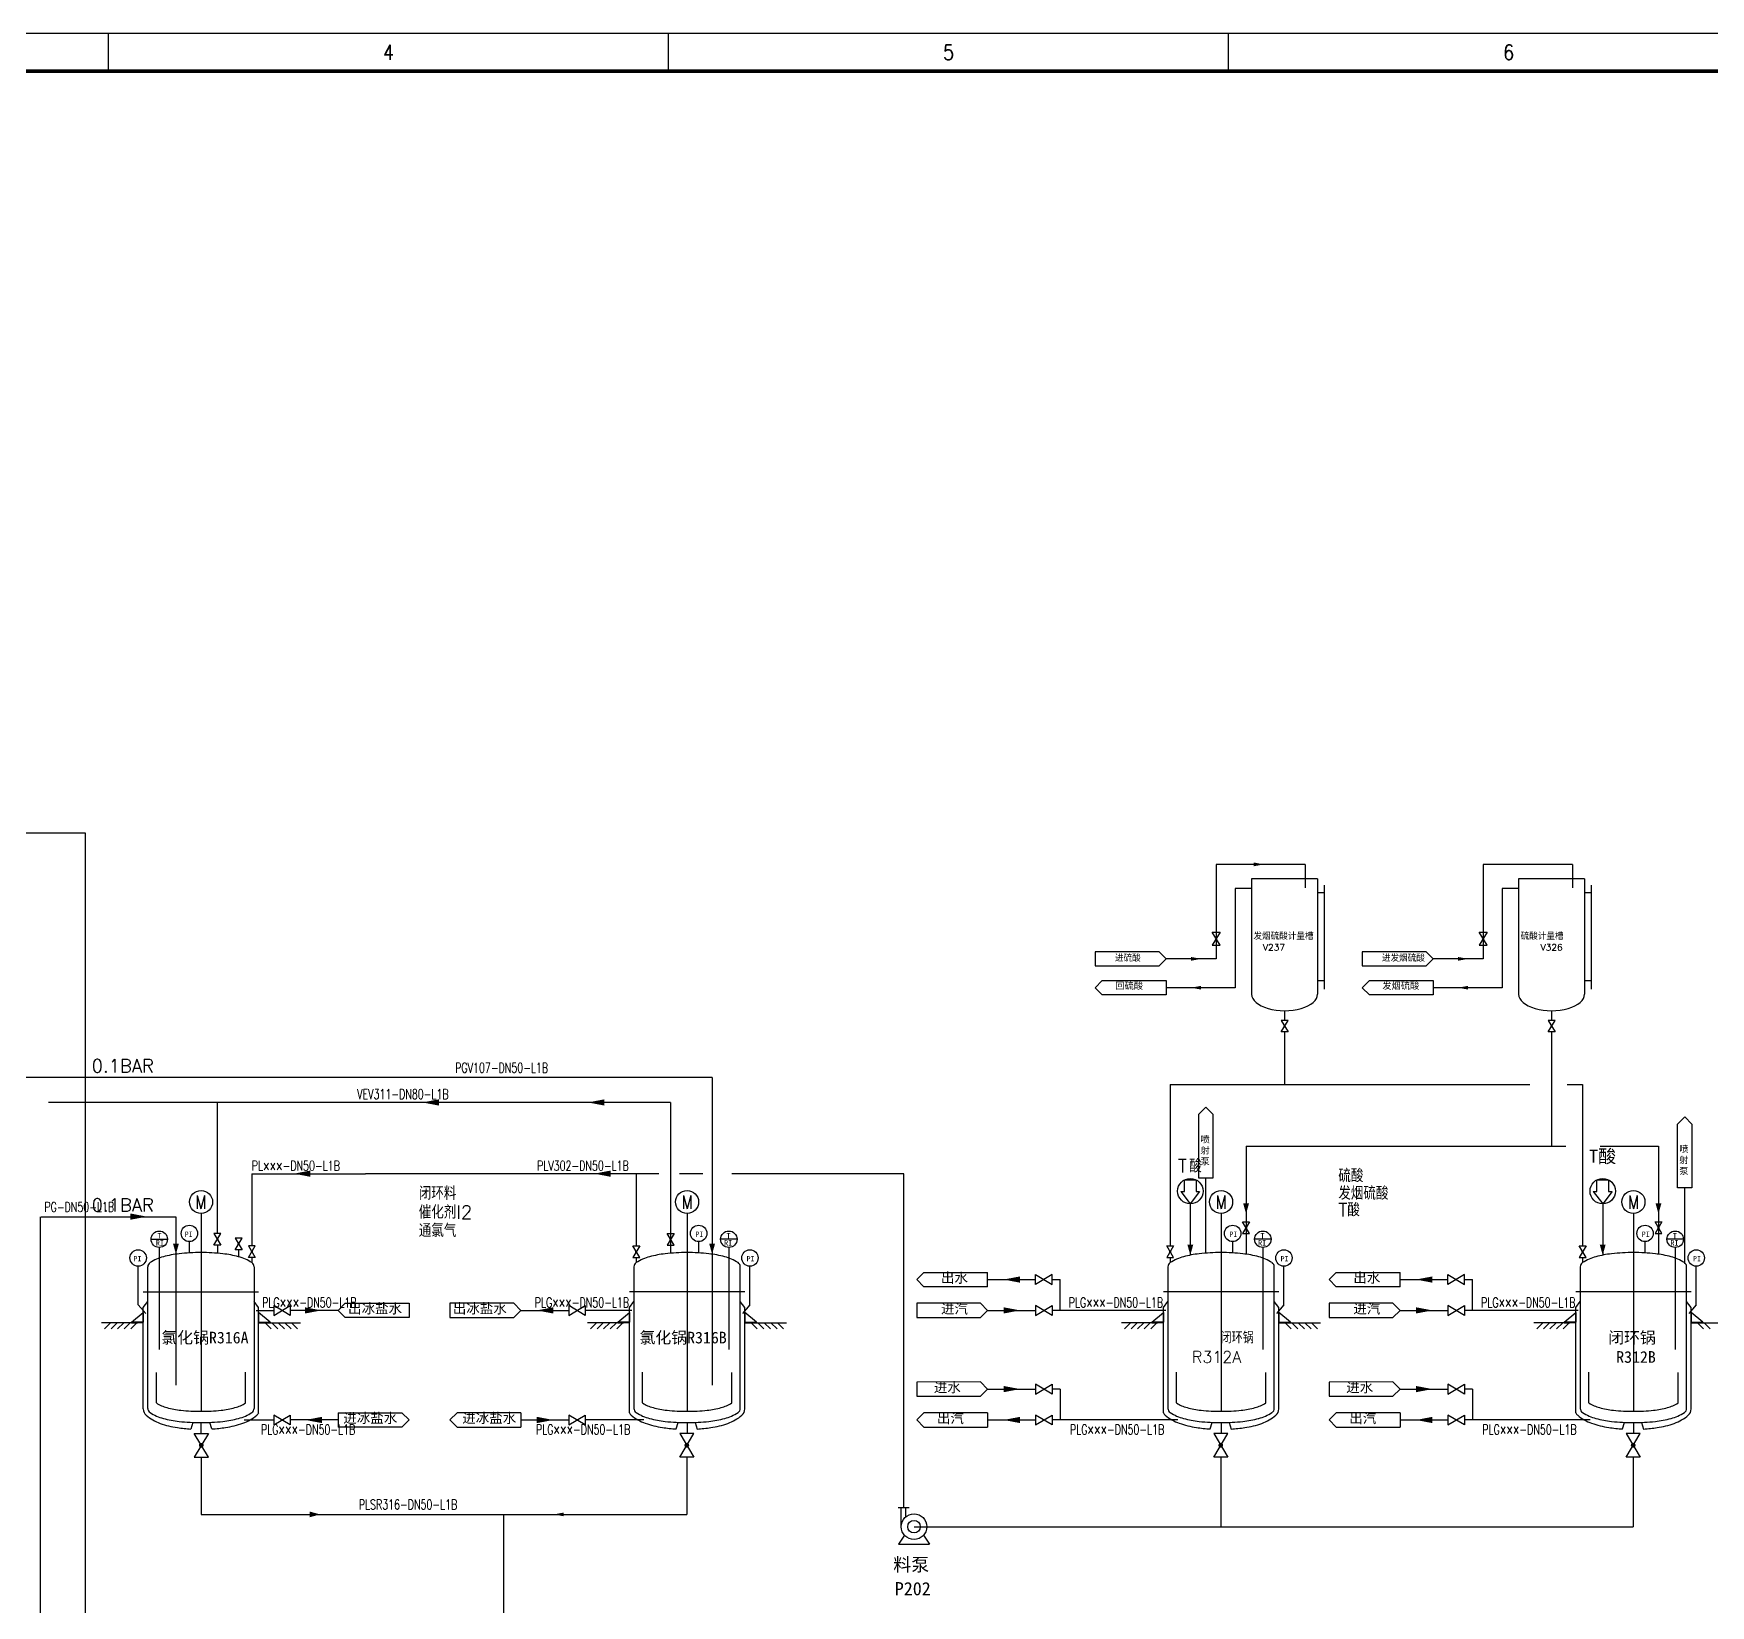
# Model space of a CAD drawing. Header units: millimetres. Extents: x 166235 to 642180, y -176646 to -48310.
# Drawn here: x 208832 to 253333, y -90043 to -48310 of the extents above; entities that cross this region are included whole.
import ezdxf
from ezdxf.enums import TextEntityAlignment as Align

# ---------------------------------------------------------------- set-up
doc = ezdxf.new("R2010")
doc.units = ezdxf.units.MM
doc.header["$LTSCALE"] = 1000
for name, pattern in [('CENTER', [50.8, 31.75, -6.35, 6.35, -6.35]), ('CONTINOUS', [0]), ('DASHEDX2', [38.1, 25.4, -12.7])]:
    doc.linetypes.add(name, pattern=pattern)
doc.layers.add('C', color=1, linetype='CENTER', lineweight=25)
doc.layers.add('主要物料管线', color=1, linetype='Continuous', lineweight=53)
doc.layers.add('设备轮廓线', color=7, linetype='Continuous')
doc.layers.add('辅助物料管线', color=3, linetype='Continuous')
doc.styles.add('C', font='complex.shx', dxfattribs={"height": 4})
doc.styles.add('HZ', font='txt.shx', dxfattribs={"width": 0.8, "bigfont": 'hhztxt.shx'})
doc.styles.get("Standard").update_dxf_attribs({"font": 'simplex.shx', "bigfont": 'hhztxt.shx'})

# ---------------------------------------------------------------- blocks, each defined once
blk = doc.blocks.new('A0横向')
at = {"layer": 'C', "color": 0, "linetype": 'CONTINOUS'}
for p, q in [((427298181.4, 4237221679.93), (427298181.4, 4237221689.93)), ((427298330.03, 4237221679.93), (427298330.03, 4237221689.93)), ((427298478.65, 4237221679.93), (427298478.65, 4237221689.93))]:
    blk.add_line(p, q, dxfattribs=at)
blk.add_lwpolyline([(427297735.53, 4237220848.93), (427298924.53, 4237220848.93), (427298924.53, 4237221689.93), (427297735.53, 4237221689.93)], close=True, dxfattribs=at)
at = {"layer": 'C', "color": 0, "linetype": 'CONTINOUS', "const_width": 1}
blk.add_lwpolyline([(427297760.53, 4237220858.93), (427298914.53, 4237220858.93), (427298914.53, 4237221679.93), (427297760.53, 4237221679.93)], close=True, dxfattribs=at)
at = {"layer": 'C', "color": 0, "linetype": 'CONTINOUS', "style": 'C', "width": 0.85}
for s, p in [('4', (427298255.71, 4237221684.93)), ('5', (427298404.34, 4237221684.93)), ('6', (427298552.96, 4237221684.93))]:
    blk.add_text(s, height=4, dxfattribs=at).set_placement(p, align=Align.MIDDLE)

msp = doc.modelspace()

# ---------------------------------------------------------------- linework, layer by layer
for p, q in [((240320, -72516), (240110, -72166)), ((240110, -72166), (240320, -72166)), ((240320, -72166), (240110, -72516)), ((240110, -72516), (240320, -72516)), ((247406, -72516), (247196, -72166)), ((247196, -72166), (247406, -72166)), ((247406, -72166), (247196, -72516)), ((247196, -72516), (247406, -72516)), ((237006, -72686), (237006, -73064)), ((238700, -72686), (237006, -72686)), ((238889, -72876), (238700, -72686)), ((238889, -72876), (238700, -73064)), ((244092, -72686), (244092, -73064)), ((245786, -72686), (244092, -72686)), ((245975, -72876), (245786, -72686)), ((245975, -72876), (245786, -73064)), ((237006, -73064), (238700, -73064)), ((244092, -73064), (245786, -73064)), ((237006, -73641), (237195, -73452)), ((237006, -73641), (237195, -73830)), ((237195, -73452), (238889, -73453)), ((238889, -73831), (237195, -73830)), ((238889, -73453), (238889, -73831)), ((244092, -73641), (244281, -73452)), ((244092, -73641), (244281, -73830)), ((244281, -73452), (245975, -73453)), ((245975, -73831), (244281, -73830)), ((245975, -73453), (245975, -73831)), ((239943, -76814), (239754, -77003)), ((239943, -76814), (240132, -77003)), ((239754, -78697), (239754, -77003)), ((240132, -77003), (240132, -78697)), ((252650, -77072), (252461, -77261)), ((252461, -78954), (252461, -77261)), ((252650, -77072), (252839, -77261)), ((252839, -77261), (252839, -78954)), ((240132, -78697), (239754, -78697)), ((252839, -78954), (252461, -78954)), ((232269, -81390), (232458, -81201)), ((232269, -81390), (232458, -81579)), ((232458, -81201), (234151, -81201)), ((234151, -81579), (234151, -81201)), ((235423, -81521), (235423, -81258)), ((235423, -81258), (235860, -81521)), ((235860, -81258), (235423, -81521)), ((235860, -81521), (235860, -81258)), ((243213, -81390), (243402, -81201)), ((243213, -81390), (243402, -81579)), ((243402, -81201), (245095, -81201)), ((245095, -81579), (245095, -81201)), ((246366, -81521), (246366, -81258)), ((246366, -81258), (246804, -81521)), ((246804, -81258), (246366, -81521)), ((246804, -81521), (246804, -81258)), ((234151, -81579), (232458, -81579)), ((245095, -81579), (243402, -81579)), ((215644, -82340), (215206, -82078)), ((215206, -82078), (215206, -82340)), ((215206, -82340), (215644, -82078)), ((215644, -82078), (215644, -82340)), ((216915, -82209), (217104, -82020)), ((216915, -82209), (217104, -82398)), ((217104, -82020), (218798, -82021)), ((218798, -82021), (218798, -82399)), ((221577, -82020), (219883, -82021)), ((219883, -82021), (219883, -82399)), ((221766, -82209), (221577, -82020)), ((221766, -82209), (221577, -82398)), ((223037, -82078), (223037, -82340)), ((223037, -82340), (223475, -82078)), ((223475, -82340), (223037, -82078)), ((223475, -82078), (223475, -82340)), ((233962, -82020), (232269, -82021)), ((232269, -82021), (232269, -82399)), ((234151, -82209), (233962, -82020)), ((234151, -82209), (233963, -82398)), ((235423, -82078), (235423, -82340)), ((235423, -82340), (235860, -82078)), ((235860, -82340), (235423, -82078)), ((235860, -82078), (235860, -82340)), ((244906, -82020), (243213, -82021)), ((243213, -82021), (243213, -82399)), ((245095, -82209), (244906, -82020)), ((245095, -82209), (244906, -82398)), ((246367, -82078), (246367, -82340)), ((246367, -82340), (246804, -82078)), ((246804, -82340), (246367, -82078)), ((246804, -82078), (246804, -82340)), ((211743, -82538), (210633, -82538)), ((210875, -82538), (210713, -82700)), ((211050, -82538), (210888, -82700)), ((211225, -82538), (211063, -82700)), ((211400, -82538), (211238, -82700)), ((211575, -82538), (211413, -82700)), ((214810, -82538), (215920, -82538)), ((214978, -82538), (215140, -82700)), ((215153, -82538), (215315, -82700)), ((215328, -82538), (215490, -82700)), ((215503, -82538), (215665, -82700)), ((215678, -82538), (215840, -82700)), ((218798, -82399), (217104, -82398)), ((219883, -82399), (221577, -82398)), ((224641, -82538), (223531, -82538)), ((223773, -82538), (223611, -82700)), ((223948, -82538), (223786, -82700)), ((224123, -82538), (223961, -82700)), ((224298, -82538), (224136, -82700)), ((224473, -82538), (224311, -82700)), ((227708, -82538), (228818, -82538)), ((227875, -82538), (228038, -82700)), ((228050, -82538), (228213, -82700)), ((228225, -82538), (228388, -82700)), ((228400, -82538), (228563, -82700)), ((228575, -82538), (228738, -82700)), ((232269, -82399), (233963, -82398)), ((238812, -82538), (237702, -82538)), ((237944, -82538), (237782, -82700)), ((238119, -82538), (237957, -82700)), ((238294, -82538), (238132, -82700)), ((238469, -82538), (238307, -82700)), ((238644, -82538), (238482, -82700)), ((241879, -82538), (242988, -82538)), ((242046, -82538), (242209, -82700)), ((242221, -82538), (242384, -82700)), ((242396, -82538), (242559, -82700)), ((242571, -82538), (242734, -82700)), ((242746, -82538), (242909, -82700)), ((243213, -82399), (244906, -82398)), ((249755, -82538), (248645, -82538)), ((248888, -82538), (248725, -82700)), ((249063, -82538), (248900, -82700)), ((249238, -82538), (249075, -82700)), ((249413, -82538), (249250, -82700)), ((249588, -82538), (249425, -82700)), ((252822, -82538), (253932, -82538)), ((252990, -82538), (253152, -82700)), ((253165, -82538), (253327, -82700)), ((233962, -84109), (232269, -84110)), ((232269, -84110), (232269, -84488)), ((232269, -84488), (233963, -84487)), ((234151, -84298), (233962, -84109)), ((234151, -84298), (233963, -84487)), ((235423, -84167), (235423, -84429)), ((235423, -84429), (235860, -84167)), ((235860, -84429), (235423, -84167)), ((235860, -84167), (235860, -84429)), ((244906, -84109), (243213, -84110)), ((243213, -84110), (243213, -84488)), ((243213, -84488), (244906, -84487)), ((245095, -84298), (244906, -84109)), ((245095, -84298), (244906, -84487)), ((246367, -84167), (246367, -84429)), ((246367, -84429), (246804, -84167)), ((246804, -84429), (246367, -84167)), ((246804, -84167), (246804, -84429)), ((215644, -85249), (215206, -84986)), ((215206, -84986), (215206, -85249)), ((215206, -85249), (215644, -84986)), ((215644, -84986), (215644, -85249)), ((216915, -84929), (216915, -85307)), ((216915, -84929), (218608, -84929)), ((218797, -85118), (218608, -84929)), ((219883, -85118), (220072, -84929)), ((221766, -84929), (220072, -84929)), ((221766, -84929), (221766, -85307)), ((223037, -84986), (223037, -85249)), ((223037, -85249), (223475, -84986)), ((223475, -85249), (223037, -84986)), ((223475, -84986), (223475, -85249)), ((232269, -85118), (232458, -84929)), ((234152, -84929), (232458, -84929)), ((234152, -84929), (234152, -85307)), ((235423, -84986), (235423, -85249)), ((235423, -85249), (235861, -84986)), ((235861, -85249), (235423, -84986)), ((235861, -84986), (235861, -85249)), ((243213, -85118), (243402, -84929)), ((245095, -84929), (243402, -84929)), ((245095, -84929), (245095, -85307)), ((246367, -84986), (246367, -85249)), ((246367, -85249), (246804, -84986)), ((246804, -85249), (246367, -84986)), ((246804, -84986), (246804, -85249)), ((218608, -85307), (216915, -85307)), ((218797, -85118), (218608, -85307)), ((219883, -85118), (220072, -85307)), ((220072, -85307), (221766, -85307)), ((232269, -85118), (232458, -85307)), ((232458, -85307), (234152, -85307)), ((243213, -85118), (243402, -85307)), ((243402, -85307), (245095, -85307)), ((231780, -87442), (232069, -87442)), ((231858, -87951), (231858, -87442)), ((231858, -87699), (231858, -87442)), ((231970, -87442), (231970, -87697)), ((231946, -88175), (231784, -88411)), ((232450, -88175), (232612, -88411))]:
    msp.add_line(p, q)
at = {"color": 1}
for p, q in [((222241, -76026), (208576, -76026)), ((226840, -76026), (218628, -76026)), ((214625, -78579), (214625, -80498)), ((214625, -78579), (217641, -78579)), ((225428, -78579), (217641, -78579)), ((224826, -78579), (224826, -80498)), ((238996, -78579), (238996, -80498)), ((249940, -78579), (249940, -80498)), ((209015, -100714), (209015, -79722)), ((209034, -79722), (212611, -79722))]:
    msp.add_line(p, q, dxfattribs=at)
at = {"color": 3}
for p, q in [((225739, -76688), (209229, -76688)), ((213712, -80170), (213712, -76688)), ((225739, -76688), (218614, -76688)), ((222254, -76688), (220286, -76688))]:
    msp.add_line(p, q, dxfattribs=at)
at = {"color": 1, "lineweight": -3, "ltscale": 1.5}
for p, q in [((226595, -78579), (225975, -78579)), ((231925, -78579), (227360, -78579)), ((231925, -87442), (231925, -78579))]:
    msp.add_line(p, q, dxfattribs=at)
at = {"color": 3, "lineweight": -3, "ltscale": 1.5}
for p, q in [((239943, -80690), (239943, -78697)), ((252650, -80947), (252650, -78954))]:
    msp.add_line(p, q, dxfattribs=at)
at = {"lineweight": -3, "ltscale": 1.5}
msp.add_line((231784, -88411), (232612, -88411), dxfattribs=at)
at = {"color": 3, "lineweight": -3, "ltscale": 1.5}
msp.add_lwpolyline([(169230, -107562), (210211, -107562), (210211, -69536), (169230, -69536)], close=True, dxfattribs=at)
for points in [[(241478, -70368, 0, 99.8, 0), (241215, -70368, 99.8, 99.8, 0)], [(239814, -72876, 0, 99.8, 0), (239552, -72876, 99.8, 99.8, 0)], [(246900, -72876, 0, 99.8, 0), (246638, -72876, 99.8, 99.8, 0)], [(239554, -73642, 0, 99.8, 0), (239816, -73642, 99.8, 99.8, 0)], [(246639, -73642, 0, 99.8, 0), (246902, -73642, 99.8, 99.8, 0)], [(219153, -76688, 0, 166, 0), (219590, -76688, 166, 166, 0)], [(223546, -76688, 0, 166, 0), (223983, -76688, 166, 166, 0)], [(215740, -78579, 0, 166, 0), (216178, -78579, 166, 166, 0)], [(223711, -78579, 0, 166, 0), (224148, -78579, 166, 166, 0)], [(211839, -79720, 0, 166, 0), (211402, -79719, 166, 166, 0)], [(241010, -79647, 0, 154, 0), (241010, -79370, 154, 154, 0)], [(251954, -79647, 0, 154, 0), (251954, -79370, 154, 154, 0)], [(212611, -80717, 0, 154, 0), (212611, -80440, 154, 154, 0)], [(226840, -80717, 0, 154, 0), (226840, -80440, 154, 154, 0)], [(239530, -80743, 0, 154, 0), (239530, -80466, 154, 154, 0)], [(250474, -80743, 0, 154, 0), (250474, -80466, 154, 154, 0)], [(234574, -81390, 0, 166, 0), (235011, -81390, 166, 166, 0)], [(245517, -81390, 0, 166, 0), (245955, -81390, 166, 166, 0)], [(216470, -82209, 0, 166, 0), (216033, -82209, 166, 166, 0)], [(222188, -82209, 0, 166, 0), (222626, -82209, 166, 166, 0)], [(235011, -82209, 0, 166, 0), (234574, -82209, 166, 166, 0)], [(245955, -82209, 0, 166, 0), (245517, -82209, 166, 166, 0)], [(235011, -84298, 0, 166, 0), (234574, -84298, 166, 166, 0)], [(245955, -84298, 0, 166, 0), (245517, -84298, 166, 166, 0)], [(216047, -85118, 0, 166, 0), (216485, -85118, 166, 166, 0)], [(222626, -85118, 0, 166, 0), (222188, -85118, 166, 166, 0)], [(234574, -85118, 0, 166, 0), (235011, -85118, 166, 166, 0)], [(245517, -85118, 0, 166, 0), (245955, -85118, 166, 166, 0)]]:
    msp.add_lwpolyline(points, format="xyseb")
at = {"lineweight": -3}
for points in [[(216434, -87625, 0, 154, 0), (216157, -87625, 154, 154, 0)], [(222641, -87625, 0, 99.8, 0), (222904, -87625, 99.8, 99.8, 0)]]:
    msp.add_lwpolyline(points, format="xyseb", dxfattribs=at)
for radius in [340, 167]:
    msp.add_circle((232198, -87951), radius)
for centre, start, end in [((214612, -84824), 310.4335, 331.082), ((224839, -84824), 208.918, 229.5665), ((239010, -84824), 208.918, 229.5665), ((249953, -84824), 208.918, 229.5665)]:
    msp.add_arc(centre, 222, start, end)
at = {"layer": '主要物料管线', "color": 1, "linetype": 'DASHEDX2', "lineweight": -3}
for p, q in [((239530, -79381), (239530, -80743)), ((250474, -79381), (250474, -80743))]:
    msp.add_line(p, q, dxfattribs=at)
at = {"layer": '主要物料管线', "lineweight": -3}
for p, q in [((213275, -85188), (213275, -85473)), ((226176, -85188), (226176, -85473)), ((240347, -85188), (240347, -85473)), ((251291, -85188), (251291, -85473)), ((213283, -86103), (213283, -87625)), ((226168, -86103), (226168, -87625)), ((240339, -86103), (240339, -87951)), ((251283, -86103), (251283, -87951)), ((213283, -87625), (226168, -87625)), ((221301, -87625), (221301, -94366)), ((232198, -87951), (251283, -87951))]:
    msp.add_line(p, q, dxfattribs=at)
at = {"layer": '设备轮廓线'}
for p, q in [((241156, -70752), (241156, -73815)), ((242906, -70752), (241156, -70752)), ((242906, -70752), (242906, -73815)), ((248242, -70752), (248242, -73815)), ((249992, -70752), (248242, -70752)), ((249992, -70752), (249992, -73815)), ((242906, -71118), (243081, -71118)), ((243081, -70918), (243081, -73682)), ((249992, -71118), (250167, -71118)), ((250167, -70918), (250167, -73682)), ((242906, -73449), (243081, -73449)), ((249992, -73449), (250167, -73449)), ((242123, -74509), (241939, -74509)), ((241939, -74509), (242123, -74816)), ((241939, -74816), (242123, -74509)), ((249209, -74509), (249025, -74509)), ((249025, -74509), (249209, -74816)), ((249025, -74816), (249209, -74509)), ((242123, -74816), (241939, -74816)), ((249209, -74816), (249025, -74816)), ((213276, -79638), (213276, -84888)), ((226174, -79638), (226174, -84888)), ((240345, -79638), (240345, -84888)), ((251289, -79638), (251289, -84888)), ((240918, -79860), (241102, -79860)), ((241102, -79860), (240918, -80167)), ((241102, -80167), (240918, -79860)), ((251862, -79860), (252046, -79860)), ((252046, -79860), (251862, -80167)), ((252046, -80167), (251862, -79860)), ((211950, -80319), (212385, -80319)), ((212168, -80537), (212168, -83247)), ((212968, -80683), (212968, -80384)), ((213804, -80170), (213620, -80170)), ((213620, -80170), (213804, -80476)), ((213620, -80476), (213804, -80170)), ((213804, -80476), (213620, -80476)), ((214364, -80293), (214180, -80293)), ((214180, -80293), (214364, -80599)), ((214180, -80599), (214364, -80293)), ((214717, -80498), (214533, -80498)), ((214533, -80498), (214717, -80805)), ((214533, -80805), (214717, -80498)), ((224734, -80498), (224918, -80498)), ((224918, -80498), (224734, -80805)), ((224918, -80805), (224734, -80498)), ((225647, -80170), (225831, -80170)), ((225831, -80170), (225647, -80476)), ((225831, -80476), (225647, -80170)), ((225647, -80476), (225831, -80476)), ((226483, -80683), (226483, -80384)), ((227501, -80319), (227066, -80319)), ((227283, -80537), (227283, -83247)), ((238905, -80498), (239088, -80498)), ((239088, -80498), (238905, -80805)), ((239088, -80805), (238905, -80498)), ((240654, -80683), (240654, -80384)), ((240918, -80167), (241102, -80167)), ((241671, -80319), (241236, -80319)), ((241454, -80537), (241454, -83247)), ((249848, -80498), (250032, -80498)), ((250032, -80498), (249848, -80805)), ((250032, -80805), (249848, -80498)), ((251598, -80683), (251598, -80384)), ((251862, -80167), (252046, -80167)), ((252615, -80319), (252180, -80319)), ((252398, -80537), (252398, -83247)), ((214364, -80599), (214180, -80599)), ((214717, -80805), (214533, -80805)), ((224734, -80805), (224918, -80805)), ((238905, -80805), (239088, -80805)), ((249848, -80805), (250032, -80805)), ((211608, -82059), (211608, -81034)), ((211864, -81715), (211864, -81050)), ((214685, -81050), (214685, -81715)), ((224766, -81050), (224766, -81715)), ((227587, -81715), (227587, -81050)), ((227843, -82059), (227843, -81034)), ((238937, -81050), (238937, -81715)), ((241757, -81715), (241757, -81050)), ((242014, -82059), (242014, -81034)), ((249880, -81050), (249880, -81715)), ((252701, -81715), (252701, -81050)), ((252957, -82059), (252957, -81034)), ((211743, -81715), (214806, -81715)), ((211864, -84811), (211864, -81715)), ((214685, -81715), (214685, -84811)), ((227707, -81715), (224645, -81715)), ((224766, -81715), (224766, -84811)), ((227587, -84811), (227587, -81715)), ((241878, -81715), (238816, -81715)), ((238937, -81715), (238937, -84811)), ((241757, -84811), (241757, -81715)), ((252822, -81715), (249759, -81715)), ((249880, -81715), (249880, -84811)), ((252701, -84811), (252701, -81715)), ((211608, -82059), (211808, -82289)), ((211743, -82130), (211864, -81972)), ((211743, -84825), (211743, -82130)), ((214806, -82130), (214685, -81972)), ((214806, -84931), (214806, -82130)), ((224645, -82130), (224766, -81972)), ((224645, -84931), (224645, -82130)), ((227707, -82130), (227587, -81972)), ((227843, -82059), (227643, -82289)), ((227707, -84825), (227707, -82130)), ((238816, -82130), (238937, -81972)), ((238816, -84931), (238816, -82130)), ((241878, -82130), (241757, -81972)), ((242014, -82059), (241813, -82289)), ((241878, -84825), (241878, -82130)), ((249759, -82130), (249880, -81972)), ((249759, -84931), (249759, -82130)), ((252822, -82130), (252701, -81972)), ((252957, -82059), (252757, -82289)), ((252822, -84825), (252822, -82130)), ((212092, -84666), (212092, -83858)), ((214458, -84666), (214458, -83848)), ((224993, -84666), (224993, -83848)), ((227359, -84666), (227359, -83858)), ((239164, -84666), (239164, -83848)), ((241530, -84666), (241530, -83858)), ((250108, -84666), (250108, -83848)), ((252474, -84666), (252474, -83858)), ((213060, -85183), (213005, -85358)), ((213564, -85356), (213512, -85182)), ((225886, -85356), (225939, -85182)), ((226391, -85183), (226445, -85358)), ((240057, -85356), (240110, -85182)), ((240562, -85183), (240616, -85358)), ((251001, -85356), (251054, -85182)), ((251506, -85183), (251560, -85358)), ((213472, -86103), (213094, -85473)), ((213094, -85473), (213472, -85473)), ((213472, -85473), (213094, -86103)), ((225979, -86103), (226357, -85473)), ((226357, -85473), (225979, -85473)), ((225979, -85473), (226357, -86103)), ((240150, -86103), (240528, -85473)), ((240528, -85473), (240150, -85473)), ((240150, -85473), (240528, -86103)), ((251094, -86103), (251472, -85473)), ((251472, -85473), (251094, -85473)), ((251094, -85473), (251472, -86103)), ((213094, -86103), (213472, -86103)), ((226357, -86103), (225979, -86103)), ((240528, -86103), (240150, -86103)), ((251472, -86103), (251094, -86103))]:
    msp.add_line(p, q, dxfattribs=at)
at = {"layer": '设备轮廓线', "color": 1}
for p, q in [((239379, -79049), (239379, -78742)), ((239379, -78742), (239681, -78742)), ((239681, -78742), (239681, -79049)), ((250322, -79049), (250322, -78742)), ((250322, -78742), (250625, -78742)), ((250625, -78742), (250625, -79049)), ((239282, -79049), (239530, -79381)), ((239282, -79049), (239379, -79049)), ((239778, -79049), (239530, -79381)), ((239681, -79049), (239774, -79049)), ((250225, -79049), (250474, -79381)), ((250225, -79049), (250322, -79049)), ((250722, -79049), (250474, -79381)), ((250625, -79049), (250718, -79049))]:
    msp.add_line(p, q, dxfattribs=at)
at = {"layer": '设备轮廓线'}
for points, const_width in [([(242047, -74663, 1), (242016, -74663, 1)], 30.6), ([(249133, -74663, 1), (249102, -74663, 1)], 30.6), ([(240995, -80014, -1), (241026, -80014, -1)], 30.6), ([(251939, -80014, -1), (251969, -80014, -1)], 30.6), ([(213727, -80323, 1), (213697, -80323, 1)], 30.6), ([(214287, -80446, 1), (214257, -80446, 1)], 30.6), ([(225723, -80323, -1), (225754, -80323, -1)], 30.6), ([(214640, -80651, 1), (214610, -80651, 1)], 30.6), ([(224810, -80651, -1), (224841, -80651, -1)], 30.6), ([(238981, -80651, -1), (239012, -80651, -1)], 30.6), ([(249925, -80651, -1), (249955, -80651, -1)], 30.6), ([(213251, -85788, 1), (213314, -85788, 1)], 63), ([(226200, -85788, -1), (226137, -85788, -1)], 63), ([(240370, -85788, -1), (240307, -85788, -1)], 63), ([(251314, -85788, -1), (251251, -85788, -1)], 63)]:
    msp.add_lwpolyline(points, format="xyb", close=True, dxfattribs=dict(at, const_width=const_width))
at = {"layer": '设备轮廓线', "color": 4}
for points in [[(211743, -82524), (211434, -82524), (211434, -82538), (211589, -82538), (211589, -82524), (211434, -82524), (211743, -82266), (211743, -82524)], [(214806, -82524), (215115, -82524), (215115, -82538), (214960, -82538), (214960, -82524), (215115, -82524), (214806, -82266), (214806, -82524)], [(224645, -82524), (224336, -82524), (224336, -82538), (224490, -82538), (224490, -82524), (224336, -82524), (224645, -82266), (224645, -82524)], [(227707, -82524), (228017, -82524), (228017, -82538), (227862, -82538), (227862, -82524), (228017, -82524), (227707, -82266), (227707, -82524)], [(238816, -82524), (238507, -82524), (238507, -82538), (238661, -82538), (238661, -82524), (238507, -82524), (238816, -82266), (238816, -82524)], [(241878, -82524), (242187, -82524), (242187, -82538), (242033, -82538), (242033, -82524), (242187, -82524), (241878, -82266), (241878, -82524)], [(249759, -82524), (249450, -82524), (249450, -82538), (249605, -82538), (249605, -82524), (249450, -82524), (249759, -82266), (249759, -82524)], [(252822, -82524), (253131, -82524), (253131, -82538), (252976, -82538), (252976, -82524), (253131, -82524), (252822, -82266), (252822, -82524)]]:
    msp.add_lwpolyline(points, dxfattribs=at)
at = {"layer": '设备轮廓线', "color": 1}
for centre in [(239530, -79044), (250474, -79044)]:
    msp.add_circle(centre, 337, dxfattribs=at)
at = {"layer": '设备轮廓线'}
for centre in [(213276, -79331), (226174, -79331), (240345, -79331), (251289, -79331)]:
    msp.add_circle(centre, 307, dxfattribs=at)
at = {"layer": '设备轮廓线', "color": 7}
for centre in [(212168, -80319), (212968, -80166), (226483, -80166), (227283, -80319), (240654, -80166), (241454, -80319), (251598, -80166), (252398, -80319), (211608, -80817), (227843, -80817), (242014, -80817), (252957, -80817)]:
    msp.add_circle(centre, 218, dxfattribs=at)
at = {"layer": '设备轮廓线'}
for centre, radius, start, end in [((211995, -81050), 131, 122.773, 180), ((212598, -81988), 1245, 104.9314, 122.773), ((213004, -83511), 2822, 96.3032, 104.9314), ((213275, -85957), 5283, 90, 96.3032), ((213275, -85957), 5283, 83.6968, 90), ((213545, -83511), 2822, 75.0686, 83.6968), ((213951, -81988), 1245, 57.227, 75.0686), ((214554, -81050), 131, 0, 57.227), ((224896, -81050), 131, 122.773, 180), ((225500, -81988), 1245, 104.9314, 122.773), ((225906, -83511), 2822, 96.3032, 104.9314), ((226176, -85957), 5283, 90, 96.3032), ((226176, -85957), 5283, 83.6968, 90), ((226446, -83511), 2822, 75.0686, 83.6968), ((226853, -81988), 1245, 57.227, 75.0686), ((227456, -81050), 131, 0, 57.227), ((239067, -81050), 131, 122.773, 180), ((239671, -81988), 1245, 104.9314, 122.773), ((240077, -83511), 2822, 96.3032, 104.9314), ((240347, -85957), 5283, 90, 96.3032), ((240347, -85957), 5283, 83.6968, 90), ((240617, -83511), 2822, 75.0686, 83.6968), ((241023, -81988), 1245, 57.227, 75.0686), ((241627, -81050), 131, 0, 57.227), ((250011, -81050), 131, 122.773, 180), ((250614, -81988), 1245, 104.9314, 122.773), ((251020, -83511), 2822, 96.3032, 104.9314), ((251291, -85957), 5283, 90, 96.3032), ((251291, -85957), 5283, 83.6968, 90), ((251561, -83511), 2822, 75.0686, 83.6968), ((251967, -81988), 1245, 57.227, 75.0686), ((252570, -81050), 131, 0, 57.227), ((211965, -84825), 222, 180, 229.5665), ((212582, -84101), 1174, 229.5665, 250.56), ((211995, -84811), 131, 180, 237.227), ((212598, -83874), 1245, 237.227, 255.0686), ((212627, -83835), 988, 237.227, 255.0686), ((213016, -82375), 2499, 255.0686, 263.6968), ((213275, -80032), 4856, 263.6968, 270), ((213275, -80032), 4856, 270, 276.3032), ((213533, -82375), 2499, 276.3032, 284.9314), ((213923, -83835), 988, 284.9314, 302.773), ((213951, -83874), 1245, 284.9314, 302.773), ((213994, -84099), 1174, 289.44, 310.4335), ((214554, -84811), 131, 302.773, 0), ((225456, -84099), 1174, 229.5665, 250.56), ((224896, -84811), 131, 180, 237.227), ((225500, -83874), 1245, 237.227, 255.0686), ((225528, -83835), 988, 237.227, 255.0686), ((225917, -82375), 2499, 255.0686, 263.6968), ((226176, -80032), 4856, 263.6968, 270), ((226176, -80032), 4856, 270, 276.3032), ((226435, -82375), 2499, 276.3032, 284.9314), ((226824, -83835), 988, 284.9314, 302.773), ((226853, -83874), 1245, 284.9314, 302.773), ((226868, -84101), 1174, 289.44, 310.4335), ((227456, -84811), 131, 302.773, 0), ((227486, -84825), 222, 310.4335, 0), ((239627, -84099), 1174, 229.5665, 250.56), ((239067, -84811), 131, 180, 237.227), ((239671, -83874), 1245, 237.227, 255.0686), ((239699, -83835), 988, 237.227, 255.0686), ((240088, -82375), 2499, 255.0686, 263.6968), ((240347, -80032), 4856, 263.6968, 270), ((240347, -80032), 4856, 270, 276.3032), ((240606, -82375), 2499, 276.3032, 284.9314), ((240995, -83835), 988, 284.9314, 302.773), ((241023, -83874), 1245, 284.9314, 302.773), ((241039, -84101), 1174, 289.44, 310.4335), ((241627, -84811), 131, 302.773, 0), ((241657, -84825), 222, 310.4335, 0), ((250571, -84099), 1174, 229.5665, 250.56), ((250011, -84811), 131, 180, 237.227), ((250614, -83874), 1245, 237.227, 255.0686), ((250643, -83835), 988, 237.227, 255.0686), ((251032, -82375), 2499, 255.0686, 263.6968), ((251291, -80032), 4856, 263.6968, 270), ((251291, -80032), 4856, 270, 276.3032), ((251549, -82375), 2499, 276.3032, 284.9314), ((251939, -83835), 988, 284.9314, 302.773), ((251967, -83874), 1245, 284.9314, 302.773), ((251983, -84101), 1174, 289.44, 310.4335), ((252570, -84811), 131, 302.773, 0), ((252600, -84825), 222, 310.4335, 0), ((212999, -82921), 2425, 250.56, 261.6827), ((213004, -82351), 2822, 255.0686, 263.6968), ((213275, -81035), 4331, 261.6827, 266.4363), ((213275, -79905), 5283, 263.6968, 270), ((213275, -79905), 5283, 270, 276.3032), ((213302, -81033), 4331, 273.4709, 278.3173), ((213545, -82351), 2822, 276.3032, 284.9314), ((213578, -82919), 2425, 278.3173, 289.44), ((225873, -82919), 2425, 250.56, 261.6827), ((225906, -82351), 2822, 255.0686, 263.6968), ((226149, -81033), 4331, 261.6827, 266.5291), ((226176, -79905), 5283, 263.6968, 270), ((226176, -79905), 5283, 270, 276.3032), ((226176, -81035), 4331, 273.5637, 278.3173), ((226446, -82351), 2822, 276.3032, 284.9314), ((226452, -82921), 2425, 278.3173, 289.44), ((240044, -82919), 2425, 250.56, 261.6827), ((240077, -82351), 2822, 255.0686, 263.6968), ((240319, -81033), 4331, 261.6827, 266.5291), ((240347, -79905), 5283, 263.6968, 270), ((240347, -79905), 5283, 270, 276.3032), ((240347, -81035), 4331, 273.5637, 278.3173), ((240617, -82351), 2822, 276.3032, 284.9314), ((240623, -82921), 2425, 278.3173, 289.44), ((250987, -82919), 2425, 250.56, 261.6827), ((251020, -82351), 2822, 255.0686, 263.6968), ((251263, -81033), 4331, 261.6827, 266.5291), ((251291, -79905), 5283, 263.6968, 270), ((251291, -79905), 5283, 270, 276.3032), ((251291, -81035), 4331, 273.5637, 278.3173), ((251561, -82351), 2822, 276.3032, 284.9314), ((251566, -82921), 2425, 278.3173, 289.44)]:
    msp.add_arc(centre, radius, start, end, dxfattribs=at)
for centre in [(242031, -73815), (249117, -73815)]:
    msp.add_ellipse(centre, major_axis=(-875, 0), ratio=0.5, start_param=6.283185, end_param=9.424778, dxfattribs=at)
at = {"layer": '辅助物料管线', "color": 1}
for p, q in [((242582, -70368), (240215, -70368)), ((240215, -70368), (240215, -72876)), ((242582, -70368), (242582, -70987)), ((249668, -70368), (247301, -70368)), ((247301, -70368), (247301, -72876)), ((249668, -70368), (249668, -70987)), ((241156, -71007), (240718, -71007)), ((240718, -71007), (240718, -73642)), ((248242, -71007), (247804, -71007)), ((247804, -71007), (247804, -73642)), ((240215, -72876), (238889, -72876)), ((247301, -72876), (245975, -72876)), ((240718, -73642), (238889, -73642)), ((247804, -73642), (245975, -73642)), ((242031, -74252), (242031, -74509)), ((249117, -74252), (249117, -74509)), ((242031, -74816), (242031, -76216)), ((249117, -74816), (249117, -77848)), ((226840, -76026), (226840, -84194)), ((238996, -76216), (238996, -78579)), ((238996, -76216), (248536, -76216)), ((249529, -76216), (249940, -76216)), ((249940, -76216), (249940, -78579)), ((241010, -77848), (241010, -80717)), ((241010, -77848), (249495, -77848)), ((250404, -77848), (251954, -77848)), ((251954, -77848), (251954, -80717)), ((212611, -79722), (212611, -84194)), ((214272, -80599), (214272, -80785)), ((214625, -80805), (214625, -80941)), ((224826, -80805), (224826, -80941)), ((238996, -80805), (238996, -80941)), ((249940, -80805), (249940, -80941))]:
    msp.add_line(p, q, dxfattribs=at)
at = {"layer": '辅助物料管线'}
for p, q in [((225739, -76688), (225739, -80693)), ((241010, -79998), (241010, -80029)), ((251954, -79998), (251954, -80029)), ((213712, -80476), (213712, -80693)), ((214272, -80430), (214272, -80461)), ((214625, -80636), (214625, -80667)), ((214625, -80636), (214625, -80667)), ((224826, -80636), (224826, -80667)), ((224826, -80636), (224826, -80667)), ((238996, -80636), (238996, -80667)), ((238996, -80636), (238996, -80667)), ((249940, -80636), (249940, -80667)), ((249940, -80636), (249940, -80667)), ((234151, -81390), (235423, -81390)), ((235860, -81390), (236075, -81390)), ((236075, -82209), (236075, -81390)), ((245095, -81390), (246366, -81390)), ((246804, -81390), (247018, -81390)), ((247019, -82209), (247018, -81390)), ((214741, -82209), (215206, -82210)), ((216915, -82209), (215644, -82209)), ((221766, -82209), (223037, -82209)), ((224710, -82209), (223475, -82210)), ((234151, -82209), (235423, -82209)), ((238881, -82209), (235860, -82210)), ((245095, -82209), (246367, -82209)), ((249824, -82209), (246804, -82210)), ((234151, -84298), (235423, -84298)), ((236075, -84298), (235860, -84298)), ((236075, -84298), (236075, -85117)), ((245095, -84298), (246367, -84298)), ((247019, -84298), (246804, -84298)), ((247019, -84298), (247019, -85117)), ((214423, -85116), (215206, -85117)), ((216915, -85118), (215644, -85117)), ((221766, -85118), (223037, -85117)), ((225028, -85116), (223475, -85117)), ((234152, -85118), (235423, -85117)), ((239199, -85116), (235861, -85117)), ((245095, -85118), (246367, -85117)), ((250142, -85116), (246804, -85117))]:
    msp.add_line(p, q, dxfattribs=at)

# ---------------------------------------------------------------- block references
at = {"xscale": 100, "yscale": 100, "zscale": 100}
msp.add_blockref('A0横向', (-42729607318, -423722217303), dxfattribs=at)

# ---------------------------------------------------------------- texts
at = {"style": 'HZ', "width": 0.7}
for s, rotation, p in [('PGV107-DN50-L1B', 0.0098, (220022, -75899)), ('VEV311-DN80-L1B', 359.9902, (217423, -76598)), ('PL×××-DN50-L1B', 359.9902, (214623, -78498)), ('PLV302-DN50-L1B', 0.0098, (222194, -78499)), ('PG-DN50-L1B', 359.9902, (209119, -79594)), ('PLG×××-DN50-L1B', 359.9902, (214899, -82130)), ('PLG×××-DN50-L1B', 0.0098, (222132, -82130)), ('PLG×××-DN50-L1B', 0.0098, (236303, -82130)), ('PLG×××-DN50-L1B', 0.0098, (247247, -82130)), ('PLG×××-DN50-L1B', 359.9902, (214867, -85503)), ('PLG×××-DN50-L1B', 0.0098, (222165, -85503)), ('PLG×××-DN50-L1B', 0.0098, (236336, -85503)), ('PLG×××-DN50-L1B', 0.0098, (247279, -85503)), ('PLSR316-DN50-L1B', 359.9902, (217464, -87493))]:
    msp.add_text(s, height=262.5, rotation=rotation, dxfattribs=at).set_placement(p)
at = {"lineweight": -3}
for s, p in [('闭环锅', (240335, -83084)), ('R312A', (239572, -83599))]:
    msp.add_text(s, height=308.8, dxfattribs=at).set_placement(p)
for s, insert, char_height, width, attachment_point in [('{\\fFangSong_GB2312|b0|i0|c134|p49;喷射泵}', (240045, -77581), 175, 187.75, 3), ('{\\fFangSong_GB2312|b0|i0|c134|p49;喷射泵}', (252751, -77838), 175, 187.75, 3), ('{\\fSimSun|b0|i0|c134|p54;出水}', (232913, -81214), 262.5, 1644.52, 1), ('{\\fSimSun|b0|i0|c134|p54;出水}', (243856, -81212), 262.5, 1644.52, 1), ('{\\fSimSun|b0|i0|c134|p54;出冰盐水}', (217179, -82028), 262.5, 1644.52, 1), ('{\\fSimSun|b0|i0|c134|p54;出冰盐水}', (219958, -82028), 262.5, 1644.52, 1), ('{\\fSimSun|b0|i0|c134|p54;进汽}', (232913, -82033), 262.5, 1644.52, 1), ('{\\fSimSun|b0|i0|c134|p54;进汽}', (243856, -82031), 262.5, 1644.52, 1), ('{\\fFangSong_GB2312|b0|i0|c134|p49;氯化锅R316A}  ', (212224, -82776), 308.82, 2339.22, 1), ('{\\fFangSong_GB2312|b0|i0|c134|p49;氯化锅R316B}  ', (227227, -82776), 308.82, 2339.22, 3), ('{\\fFangSong_GB2312|b0|i0|c134|p49;闭环锅\\PR312B}', (251883, -82776), 308.82, 2339.22, 3), ('{\\fSimSun|b0|i0|c134|p54;进水}', (232724, -84122), 262.5, 1644.52, 1), ('{\\fSimSun|b0|i0|c134|p54;进水}', (243667, -84120), 262.5, 1644.52, 1), ('{\\fSimSun|b0|i0|c134|p54;进冰盐水}', (217052, -84936), 262.5, 1791.53, 1), ('{\\fSimSun|b0|i0|c134|p54;进冰盐水}', (220209, -84936), 262.5, 1791.53, 1), ('{\\fSimSun|b0|i0|c134|p54;出汽}', (232805, -84941), 262.5, 1644.52, 1), ('{\\fSimSun|b0|i0|c134|p54;出汽}', (243748, -84940), 262.5, 1644.52, 1), ('{\\fSimSun|b0|i0|c134|p2;料泵}', (231647, -88782), 350, 1052.34, 1), ('{\\fFangSong_GB2312|b0|i0|c134|p49;P202}', (231689, -89422), 350, 2499.06, 1)]:
    msp.add_mtext(s, dxfattribs=dict(insert=insert, char_height=char_height, width=width, attachment_point=attachment_point))
at = {"layer": '设备轮廓线'}
for s, p in [('发烟硫酸计量槽', (241207, -72367)), ('  V237', (241218, -72658)), ('硫酸计量槽', (248296, -72367)), ('    V326', (248304, -72658))]:
    msp.add_text(s, height=175, dxfattribs=at).set_placement(p)
at = {"layer": '设备轮廓线', "lineweight": -3}
for s, height, p in [('进硫酸', 175, (237530, -72948)), ('进发烟硫酸', 175, (244616, -72948)), ('0.1BAR', 350, (210375, -75891)), ('T', 350, (239199, -78547)), ('酸', 350, (239499, -78547)), ('硫酸', 350, (243458, -78806)), ('闭环料', 350, (219055, -79274)), ('发烟硫酸', 350, (243458, -79272)), ('0.1BAR', 350, (210375, -79586)), ('催化剂I2', 350, (219055, -79774)), ('T酸', 350, (243458, -79712)), ('通氯气', 350, (219055, -80264))]:
    msp.add_text(s, height=height, dxfattribs=at).set_placement(p)
at = {"layer": '设备轮廓线', "style": 'HZ', "width": 0.8}
for p in [(213275, -79514), (226176, -79514), (240346, -79514), (251290, -79514)]:
    msp.add_text('M', height=358, dxfattribs=at).set_placement(p, align=Align.CENTER)
at = {"layer": '设备轮廓线'}
for s, insert, char_height, width, attachment_point in [('{\\fFangSong_GB2312|b0|i0|c134|p49;回硫酸}', (237539, -73502), 175, 1084.31, 1), ('{\\fFangSong_GB2312|b0|i0|c134|p49;发烟硫酸}', (244625, -73502), 175, 1084.31, 1), ('{\\fFangSong_GB2312|b0|i0|c134|p49;T酸}', (250830, -77941), 350, 904.28, 3), ('{\\fSimSun|b0|i0|c134|p2;RI}', (212079, -80344), 142.22, 152.58, 1), ('{\\fSimSun|b0|i0|c134|p2;T}', (212123, -80154), 142.22, 152.58, 1), ('{\\fSimSun|b0|i0|c134|p2;PI}', (213056, -80115), 142.22, 152.58, 3), ('{\\fSimSun|b0|i0|c134|p2;PI}', (226395, -80115), 142.22, 152.58, 1), ('{\\fSimSun|b0|i0|c134|p2;RI}', (227372, -80344), 142.22, 152.58, 3), ('{\\fSimSun|b0|i0|c134|p2;T}', (227328, -80154), 142.22, 152.58, 3), ('{\\fSimSun|b0|i0|c134|p2;PI}', (240565, -80115), 142.22, 152.58, 1), ('{\\fSimSun|b0|i0|c134|p2;RI}', (241543, -80344), 142.22, 152.58, 3), ('{\\fSimSun|b0|i0|c134|p2;T}', (241499, -80154), 142.22, 152.58, 3), ('{\\fSimSun|b0|i0|c134|p2;PI}', (251509, -80115), 142.22, 152.58, 1), ('{\\fSimSun|b0|i0|c134|p2;RI}', (252486, -80344), 142.22, 152.58, 3), ('{\\fSimSun|b0|i0|c134|p2;T}', (252442, -80154), 142.22, 152.58, 3), ('{\\fSimSun|b0|i0|c134|p2;PI}', (211697, -80765), 142.22, 152.58, 3), ('{\\fSimSun|b0|i0|c134|p2;PI}', (227754, -80765), 142.22, 152.58, 1), ('{\\fSimSun|b0|i0|c134|p2;PI}', (241925, -80765), 142.22, 152.58, 1), ('{\\fSimSun|b0|i0|c134|p2;PI}', (252869, -80765), 142.22, 152.58, 1)]:
    msp.add_mtext(s, dxfattribs=dict(at, insert=insert, char_height=char_height, width=width, attachment_point=attachment_point))

doc.saveas('drawing.dxf')
